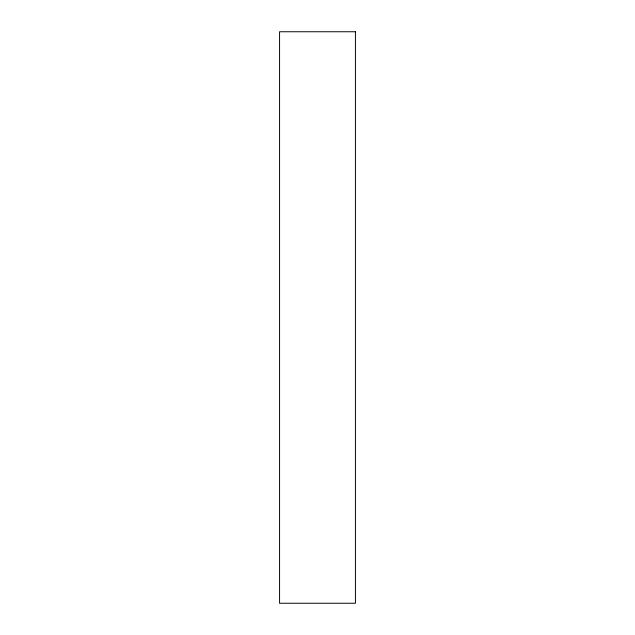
<?xml version="1.0" encoding="UTF-8"?>
<svg xmlns="http://www.w3.org/2000/svg" width="635" height="635" viewBox="0 0 635 635"><rect width="100%" height="100%" fill="white"/><g stroke="black" fill="none" stroke-linecap="round" stroke-linejoin="round"><path stroke-width="0.95" d="M355.433 31.75L279.567 31.75L279.567 603.25L355.433 603.25L355.433 31.75"/></g></svg>
